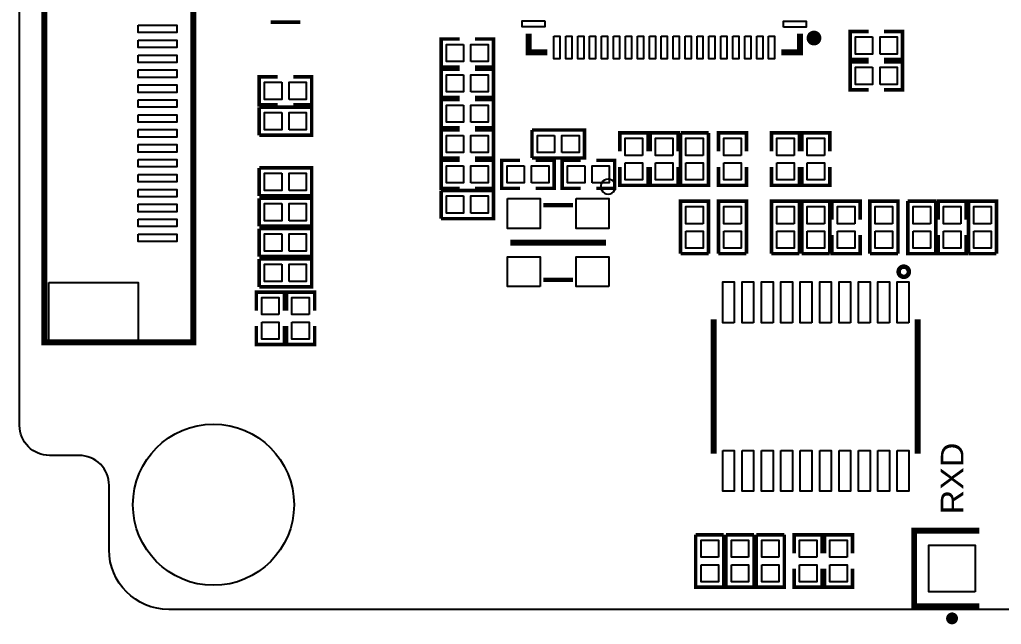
# Model space of a CAD drawing. Extents: x 52.3 to 120.3, y -19.9 to 25.6.
# Drawn here: x 52.3 to 85.22, y -19.9 to 0.36 of the extents above; entities that cross this region are included whole.
import ezdxf

# ---------------------------------------------------------------- set-up
doc = ezdxf.new("R2010")
doc.units = 0
for name, color, linetype in [('OUTLINE', 7, 'CONTINUOUS'), ('SILKSCREEN_TOP', 7, 'CONTINUOUS'), ('SOLDERMASK_BOTTOM', 94, 'CONTINUOUS'), ('SOLDERMASK_TOP', 94, 'CONTINUOUS')]:
    doc.layers.add(name, color=color, linetype=linetype)

msp = doc.modelspace()

# ---------------------------------------------------------------- linework, layer by layer
at = {"layer": 'OUTLINE'}
msp.add_lwpolyline([(52.30114, 19.4564, -0.414475), (53.3019, 20.45716), (54.30012, 20.45716, 0.41415), (55.30088, 21.45538), (55.30088, 23.61438, -0.414271), (57.29986, 25.6159), (118.3005, 25.6159, -0.414245), (120.29948, 23.61438), (120.29948, 21.10486), (120.29948, -17.40408, -0.414015), (118.3005, -19.40306), (116.79936, -19.40306), (57.29986, -19.40306, -0.414042), (55.30088, -17.40408), (55.30088, -15.24508, 0.414608), (54.30012, -14.24432), (53.3019, -14.24432, -0.414761), (52.30114, -13.24356)], format="xyb", close=True, dxfattribs=at)
at = {"layer": 'SILKSCREEN_TOP'}
for points, const_width in [([(53.12664, 16.04518), (58.12536, 16.04518), (58.12536, -10.45464), (53.12664, -10.45464), (53.12664, 16.04518)], 0.20066), ([(60.71362, 0.27432), (61.71438, 0.27432)], 0.127), ([(80.76692, -0.9779), (80.14716, -0.9779), (80.14716, -0.0381), (80.76692, -0.0381)], 0.11938), ([(81.28508, -0.9779), (81.90484, -0.9779), (81.90484, -0.0381), (81.28508, -0.0381)], 0.11938), ([(67.05092, -0.2921), (66.43116, -0.2921), (66.43116, -1.2319), (67.05092, -1.2319)], 0.11938), ([(67.56908, -0.2921), (68.18884, -0.2921), (68.18884, -1.2319), (67.56908, -1.2319)], 0.11938), ([(69.36486, -0.11176), (69.36486, -0.73914), (69.99224, -0.73914)], 0.20066), ([(78.46314, -0.11176), (78.46314, -0.73914), (77.83576, -0.73914)], 0.20066), ([(67.05092, -1.3081), (66.43116, -1.3081), (66.43116, -2.2479), (67.05092, -2.2479)], 0.11938), ([(67.56908, -1.3081), (68.18884, -1.3081), (68.18884, -2.2479), (67.56908, -2.2479)], 0.11938), ([(80.76692, -1.9939), (80.14716, -1.9939), (80.14716, -1.0541), (80.76692, -1.0541)], 0.11938), ([(81.28508, -1.9939), (81.90484, -1.9939), (81.90484, -1.0541), (81.28508, -1.0541)], 0.11938), ([(60.95492, -2.5019), (60.33516, -2.5019), (60.33516, -1.5621), (60.95492, -1.5621)], 0.11938), ([(61.47308, -2.5019), (62.09284, -2.5019), (62.09284, -1.5621), (61.47308, -1.5621)], 0.11938), ([(67.05092, -2.3241), (66.43116, -2.3241), (66.43116, -3.2639), (67.05092, -3.2639)], 0.11938), ([(67.56908, -2.3241), (68.18884, -2.3241), (68.18884, -3.2639), (67.56908, -3.2639)], 0.11938), ([(60.33516, -2.5781), (60.33516, -3.5179)], 0.11938), ([(60.33516, -2.5781), (62.09284, -2.5781), (62.09284, -3.5179), (60.33516, -3.5179)], 0.11938), ([(67.05092, -3.3401), (66.43116, -3.3401), (66.43116, -4.2799), (67.05092, -4.2799)], 0.11938), ([(67.56908, -3.3401), (68.18884, -3.3401), (68.18884, -4.2799), (67.56908, -4.2799)], 0.11938), ([(69.47916, -3.3401), (69.47916, -4.2799)], 0.11938), ([(69.47916, -3.3401), (71.23684, -3.3401), (71.23684, -4.2799), (69.47916, -4.2799)], 0.11938), ([(72.4281, -4.05892), (72.4281, -3.43916), (73.3679, -3.43916), (73.3679, -4.05892)], 0.11938), ([(73.4441, -4.05892), (73.4441, -3.43916), (74.3839, -3.43916), (74.3839, -4.05892)], 0.11938), ([(75.3999, -3.43916), (74.4601, -3.43916)], 0.11938), ([(75.3999, -3.43916), (75.3999, -5.19684), (74.4601, -5.19684), (74.4601, -3.43916)], 0.11938), ([(75.7301, -4.05892), (75.7301, -3.43916), (76.6699, -3.43916), (76.6699, -4.05892)], 0.11938), ([(77.5081, -4.05892), (77.5081, -3.43916), (78.4479, -3.43916), (78.4479, -4.05892)], 0.11938), ([(78.5241, -4.05892), (78.5241, -3.43916), (79.4639, -3.43916), (79.4639, -4.05892)], 0.11938), ([(60.33516, -4.6101), (60.33516, -5.5499)], 0.11938), ([(60.33516, -4.6101), (62.09284, -4.6101), (62.09284, -5.5499), (60.33516, -5.5499)], 0.11938), ([(67.05092, -4.3561), (66.43116, -4.3561), (66.43116, -5.2959), (67.05092, -5.2959)], 0.11938), ([(67.56908, -4.3561), (68.18884, -4.3561), (68.18884, -5.2959), (67.56908, -5.2959)], 0.11938), ([(69.08292, -4.3561), (68.46316, -4.3561), (68.46316, -5.2959), (69.08292, -5.2959)], 0.11938), ([(69.60108, -4.3561), (70.22084, -4.3561), (70.22084, -5.2959), (69.60108, -5.2959)], 0.11938), ([(71.11492, -5.2959), (70.49516, -5.2959), (70.49516, -4.3561), (71.11492, -4.3561)], 0.11938), ([(71.63308, -5.2959), (72.25284, -5.2959), (72.25284, -4.3561), (71.63308, -4.3561)], 0.11938), ([(72.4281, -4.57708), (72.4281, -5.19684), (73.3679, -5.19684), (73.3679, -4.57708)], 0.11938), ([(73.4441, -4.57708), (73.4441, -5.19684), (74.3839, -5.19684), (74.3839, -4.57708)], 0.11938), ([(75.7301, -4.57708), (75.7301, -5.19684), (76.6699, -5.19684), (76.6699, -4.57708)], 0.11938), ([(77.5081, -4.57708), (77.5081, -5.19684), (78.4479, -5.19684), (78.4479, -4.57708)], 0.11938), ([(78.5241, -4.57708), (78.5241, -5.19684), (79.4639, -5.19684), (79.4639, -4.57708)], 0.11938), ([(60.33516, -5.6261), (60.33516, -6.5659)], 0.11938), ([(60.33516, -5.6261), (62.09284, -5.6261), (62.09284, -6.5659), (60.33516, -6.5659)], 0.11938), ([(66.43116, -5.3721), (66.43116, -6.3119)], 0.11938), ([(66.43116, -5.3721), (68.18884, -5.3721), (68.18884, -6.3119), (66.43116, -6.3119)], 0.11938), ([(70.85838, -5.86232), (69.85762, -5.86232)], 0.14986), ([(74.4601, -7.48284), (74.4601, -5.72516), (75.3999, -5.72516), (75.3999, -7.48284)], 0.11938), ([(75.7301, -7.48284), (75.7301, -5.72516), (76.6699, -5.72516), (76.6699, -7.48284)], 0.11938), ([(77.5081, -7.48284), (77.5081, -5.72516), (78.4479, -5.72516), (78.4479, -7.48284)], 0.11938), ([(78.5241, -7.48284), (78.5241, -5.72516), (79.4639, -5.72516), (79.4639, -7.48284)], 0.11938), ([(80.4799, -6.34492), (80.4799, -5.72516), (79.5401, -5.72516), (79.5401, -6.34492)], 0.11938), ([(80.8101, -7.48284), (80.8101, -5.72516), (81.7499, -5.72516), (81.7499, -7.48284)], 0.11938), ([(83.0199, -5.72516), (82.0801, -5.72516)], 0.11938), ([(83.0199, -5.72516), (83.0199, -7.48284), (82.0801, -7.48284), (82.0801, -5.72516)], 0.11938), ([(84.0359, -6.34492), (84.0359, -5.72516), (83.0961, -5.72516), (83.0961, -6.34492)], 0.11938), ([(84.1121, -7.48284), (84.1121, -5.72516), (85.0519, -5.72516), (85.0519, -7.48284)], 0.11938), ([(60.33516, -6.6421), (60.33516, -7.5819)], 0.11938), ([(60.33516, -6.6421), (62.09284, -6.6421), (62.09284, -7.5819), (60.33516, -7.5819)], 0.11938), ([(80.4799, -6.86308), (80.4799, -7.48284), (79.5401, -7.48284), (79.5401, -6.86308)], 0.11938), ([(84.0359, -6.86308), (84.0359, -7.48284), (83.0961, -7.48284), (83.0961, -6.86308)], 0.11938), ([(68.7578, -7.112), (71.9582, -7.112)], 0.20066), ([(74.4601, -7.48284), (75.3999, -7.48284)], 0.11938), ([(75.7301, -7.48284), (76.6699, -7.48284)], 0.11938), ([(77.5081, -7.48284), (78.4479, -7.48284)], 0.11938), ([(78.5241, -7.48284), (79.4639, -7.48284)], 0.11938), ([(80.8101, -7.48284), (81.7499, -7.48284)], 0.11938), ([(84.1121, -7.48284), (85.0519, -7.48284)], 0.11938), ([(60.33516, -7.6581), (60.33516, -8.5979)], 0.11938), ([(60.33516, -7.6581), (62.09284, -7.6581), (62.09284, -8.5979), (60.33516, -8.5979)], 0.11938), ([(70.85838, -8.36168), (69.85762, -8.36168)], 0.14986), ([(60.2361, -9.39292), (60.2361, -8.77316), (61.1759, -8.77316), (61.1759, -9.39292)], 0.11938), ([(61.2521, -9.39292), (61.2521, -8.77316), (62.1919, -8.77316), (62.1919, -9.39292)], 0.11938), ([(60.2361, -9.91108), (60.2361, -10.53084), (61.1759, -10.53084), (61.1759, -9.91108)], 0.11938), ([(61.2521, -9.91108), (61.2521, -10.53084), (62.1919, -10.53084), (62.1919, -9.91108)], 0.11938), ([(75.57516, -9.68756), (75.57516, -14.18844)], 0.20066), ([(82.41284, -9.68756), (82.41284, -14.18844)], 0.20066), ([(84.47278, -19.304), (82.29346, -19.304), (82.29346, -16.764), (84.47278, -16.764)], 0.20066), ([(75.9079, -16.90116), (74.9681, -16.90116)], 0.11938), ([(75.9079, -16.90116), (75.9079, -18.65884), (74.9681, -18.65884), (74.9681, -16.90116)], 0.11938), ([(76.9239, -16.90116), (75.9841, -16.90116)], 0.11938), ([(76.9239, -16.90116), (76.9239, -18.65884), (75.9841, -18.65884), (75.9841, -16.90116)], 0.11938), ([(77.9399, -16.90116), (77.0001, -16.90116)], 0.11938), ([(77.9399, -16.90116), (77.9399, -18.65884), (77.0001, -18.65884), (77.0001, -16.90116)], 0.11938), ([(78.2701, -17.52092), (78.2701, -16.90116), (79.2099, -16.90116), (79.2099, -17.52092)], 0.11938), ([(79.2861, -17.52092), (79.2861, -16.90116), (80.2259, -16.90116), (80.2259, -17.52092)], 0.11938), ([(78.2701, -18.03908), (78.2701, -18.65884), (79.2099, -18.65884), (79.2099, -18.03908)], 0.11938), ([(79.2861, -18.03908), (79.2861, -18.65884), (80.2259, -18.65884), (80.2259, -18.03908)], 0.11938)]:
    msp.add_lwpolyline(points, dxfattribs=dict(at, const_width=const_width))
for points, const_width in [([(79.0575, -0.26162, 1.005046), (78.81112, -0.26162, 0.99498), (79.0575, -0.26162)], 0.24892), ([(82.11566, -8.0899, 0.999417), (81.77276, -8.0899, 1.000583), (82.11566, -8.0899)], 0.14986), ([(83.66252, -19.70278, 1.000505), (83.4644, -19.70532, 0.999495), (83.66252, -19.70278)], 0.20066)]:
    msp.add_lwpolyline(points, format="xyb", dxfattribs=dict(at, const_width=const_width))
msp.add_lwpolyline([(72.28332, -5.23748, 1), (71.78268, -5.23652, 1)], format="xyb", close=True, dxfattribs=at)
at = {"layer": 'SOLDERMASK_BOTTOM'}
msp.add_lwpolyline([(84.34324, -18.81378), (82.78368, -18.81378), (82.78368, -17.25422), (84.34324, -17.25422)], close=True, dxfattribs=at)
msp.add_circle((58.801, -15.89532), 2.70002, dxfattribs=at)
at = {"layer": 'SOLDERMASK_TOP'}
for points in [[(56.27624, 0.17018), (57.57672, 0.17018), (57.57672, -0.07874), (56.27624, -0.07874)], [(69.90969, 0.31115), (69.90969, 0.11049), (69.15023, 0.11049), (69.15023, 0.31115)], [(77.91704, 0.10922), (77.91704, 0.30988), (78.6765, 0.30988), (78.6765, 0.10922)], [(70.21449, -0.19431), (70.41515, -0.19431), (70.41515, -0.95377), (70.21449, -0.95377)], [(70.61327, -0.19431), (70.81393, -0.19431), (70.81393, -0.95377), (70.61327, -0.95377)], [(71.01459, -0.19431), (71.21525, -0.19431), (71.21525, -0.95377), (71.01459, -0.95377)], [(71.41337, -0.19431), (71.61403, -0.19431), (71.61403, -0.95377), (71.41337, -0.95377)], [(71.81469, -0.19431), (72.01535, -0.19431), (72.01535, -0.95377), (71.81469, -0.95377)], [(72.21347, -0.19431), (72.41413, -0.19431), (72.41413, -0.95377), (72.21347, -0.95377)], [(72.61479, -0.19431), (72.81545, -0.19431), (72.81545, -0.95377), (72.61479, -0.95377)], [(73.01357, -0.19431), (73.21423, -0.19431), (73.21423, -0.95377), (73.01357, -0.95377)], [(73.41489, -0.19431), (73.61555, -0.19431), (73.61555, -0.95377), (73.41489, -0.95377)], [(73.81367, -0.19431), (74.01433, -0.19431), (74.01433, -0.95377), (73.81367, -0.95377)], [(74.21245, -0.19431), (74.41311, -0.19431), (74.41311, -0.95377), (74.21245, -0.95377)], [(74.61377, -0.19431), (74.81443, -0.19431), (74.81443, -0.95377), (74.61377, -0.95377)], [(75.01255, -0.19431), (75.21321, -0.19431), (75.21321, -0.95377), (75.01255, -0.95377)], [(75.41387, -0.19431), (75.61453, -0.19431), (75.61453, -0.95377), (75.41387, -0.95377)], [(75.81265, -0.19431), (76.01331, -0.19431), (76.01331, -0.95377), (75.81265, -0.95377)], [(76.21397, -0.19431), (76.41463, -0.19431), (76.41463, -0.95377), (76.21397, -0.95377)], [(76.61275, -0.19431), (76.81341, -0.19431), (76.81341, -0.95377), (76.61275, -0.95377)], [(77.01407, -0.19431), (77.21473, -0.19431), (77.21473, -0.95377), (77.01407, -0.95377)], [(77.41285, -0.19431), (77.61351, -0.19431), (77.61351, -0.95377), (77.41285, -0.95377)], [(80.90154, -0.21844), (80.90154, -0.79756), (80.3275, -0.79756), (80.3275, -0.21844)], [(81.15046, -0.79756), (81.15046, -0.21844), (81.7245, -0.21844), (81.7245, -0.79756)], [(56.27624, -0.3302), (57.57672, -0.3302), (57.57672, -0.57912), (56.27624, -0.57912)], [(67.18554, -0.47244), (67.18554, -1.05156), (66.6115, -1.05156), (66.6115, -0.47244)], [(67.43446, -1.05156), (67.43446, -0.47244), (68.0085, -0.47244), (68.0085, -1.05156)], [(56.27624, -0.83058), (57.57672, -0.83058), (57.57672, -1.0795), (56.27624, -1.0795)], [(80.90154, -1.23444), (80.90154, -1.81356), (80.3275, -1.81356), (80.3275, -1.23444)], [(81.15046, -1.81356), (81.15046, -1.23444), (81.7245, -1.23444), (81.7245, -1.81356)], [(56.27624, -1.33096), (57.57672, -1.33096), (57.57672, -1.57988), (56.27624, -1.57988)], [(67.18554, -1.48844), (67.18554, -2.06756), (66.6115, -2.06756), (66.6115, -1.48844)], [(67.43446, -2.06756), (67.43446, -1.48844), (68.0085, -1.48844), (68.0085, -2.06756)], [(56.27624, -1.83134), (57.57672, -1.83134), (57.57672, -2.08026), (56.27624, -2.08026)], [(61.08954, -1.74244), (61.08954, -2.32156), (60.5155, -2.32156), (60.5155, -1.74244)], [(61.33846, -2.32156), (61.33846, -1.74244), (61.9125, -1.74244), (61.9125, -2.32156)], [(56.27624, -2.33172), (57.57672, -2.33172), (57.57672, -2.58064), (56.27624, -2.58064)], [(67.18554, -2.50444), (67.18554, -3.08356), (66.6115, -3.08356), (66.6115, -2.50444)], [(67.43446, -3.08356), (67.43446, -2.50444), (68.0085, -2.50444), (68.0085, -3.08356)], [(56.27624, -2.82956), (57.57672, -2.82956), (57.57672, -3.07848), (56.27624, -3.07848)], [(61.08954, -2.75844), (61.08954, -3.33756), (60.5155, -3.33756), (60.5155, -2.75844)], [(61.33846, -3.33756), (61.33846, -2.75844), (61.9125, -2.75844), (61.9125, -3.33756)], [(56.27624, -3.32994), (57.57672, -3.32994), (57.57672, -3.57886), (56.27624, -3.57886)], [(67.18554, -3.52044), (67.18554, -4.09956), (66.6115, -4.09956), (66.6115, -3.52044)], [(67.43446, -4.09956), (67.43446, -3.52044), (68.0085, -3.52044), (68.0085, -4.09956)], [(70.23354, -3.52044), (70.23354, -4.09956), (69.6595, -4.09956), (69.6595, -3.52044)], [(70.48246, -4.09956), (70.48246, -3.52044), (71.0565, -3.52044), (71.0565, -4.09956)], [(73.18756, -4.19354), (72.60844, -4.19354), (72.60844, -3.6195), (73.18756, -3.6195)], [(74.20356, -4.19354), (73.62444, -4.19354), (73.62444, -3.6195), (74.20356, -3.6195)], [(75.21956, -4.19354), (74.64044, -4.19354), (74.64044, -3.6195), (75.21956, -3.6195)], [(76.48956, -4.19354), (75.91044, -4.19354), (75.91044, -3.6195), (76.48956, -3.6195)], [(78.26756, -4.19354), (77.68844, -4.19354), (77.68844, -3.6195), (78.26756, -3.6195)], [(79.28356, -4.19354), (78.70444, -4.19354), (78.70444, -3.6195), (79.28356, -3.6195)], [(56.27624, -3.83032), (57.57672, -3.83032), (57.57672, -4.07924), (56.27624, -4.07924)], [(56.27624, -4.3307), (57.57672, -4.3307), (57.57672, -4.57962), (56.27624, -4.57962)], [(67.18554, -4.53644), (67.18554, -5.11556), (66.6115, -5.11556), (66.6115, -4.53644)], [(67.43446, -5.11556), (67.43446, -4.53644), (68.0085, -4.53644), (68.0085, -5.11556)], [(69.21754, -4.53644), (69.21754, -5.11556), (68.6435, -5.11556), (68.6435, -4.53644)], [(69.46646, -5.11556), (69.46646, -4.53644), (70.0405, -4.53644), (70.0405, -5.11556)], [(71.24954, -4.53644), (71.24954, -5.11556), (70.6755, -5.11556), (70.6755, -4.53644)], [(71.49846, -5.11556), (71.49846, -4.53644), (72.0725, -4.53644), (72.0725, -5.11556)], [(72.60844, -4.44246), (73.18756, -4.44246), (73.18756, -5.0165), (72.60844, -5.0165)], [(73.62444, -4.44246), (74.20356, -4.44246), (74.20356, -5.0165), (73.62444, -5.0165)], [(74.64044, -4.44246), (75.21956, -4.44246), (75.21956, -5.0165), (74.64044, -5.0165)], [(75.91044, -4.44246), (76.48956, -4.44246), (76.48956, -5.0165), (75.91044, -5.0165)], [(77.68844, -4.44246), (78.26756, -4.44246), (78.26756, -5.0165), (77.68844, -5.0165)], [(78.70444, -4.44246), (79.28356, -4.44246), (79.28356, -5.0165), (78.70444, -5.0165)], [(56.27624, -4.83108), (57.57672, -4.83108), (57.57672, -5.08), (56.27624, -5.08)], [(61.08954, -4.79044), (61.08954, -5.36956), (60.5155, -5.36956), (60.5155, -4.79044)], [(61.33846, -5.36956), (61.33846, -4.79044), (61.9125, -4.79044), (61.9125, -5.36956)], [(56.27624, -5.33146), (57.57672, -5.33146), (57.57672, -5.58038), (56.27624, -5.58038)], [(67.18554, -5.55244), (67.18554, -6.13156), (66.6115, -6.13156), (66.6115, -5.55244)], [(67.43446, -6.13156), (67.43446, -5.55244), (68.0085, -5.55244), (68.0085, -6.13156)], [(56.27624, -5.8293), (57.57672, -5.8293), (57.57672, -6.07822), (56.27624, -6.07822)], [(61.08954, -5.80644), (61.08954, -6.38556), (60.5155, -6.38556), (60.5155, -5.80644)], [(61.33846, -6.38556), (61.33846, -5.80644), (61.9125, -5.80644), (61.9125, -6.38556)], [(68.65747, -5.63626), (69.75729, -5.63626), (69.75729, -6.63702), (68.65747, -6.63702)], [(70.95871, -5.63626), (72.05853, -5.63626), (72.05853, -6.63702), (70.95871, -6.63702)], [(75.21956, -6.47954), (74.64044, -6.47954), (74.64044, -5.9055), (75.21956, -5.9055)], [(76.48956, -6.47954), (75.91044, -6.47954), (75.91044, -5.9055), (76.48956, -5.9055)], [(78.26756, -6.47954), (77.68844, -6.47954), (77.68844, -5.9055), (78.26756, -5.9055)], [(79.28356, -6.47954), (78.70444, -6.47954), (78.70444, -5.9055), (79.28356, -5.9055)], [(80.29956, -6.47954), (79.72044, -6.47954), (79.72044, -5.9055), (80.29956, -5.9055)], [(81.56956, -6.47954), (80.99044, -6.47954), (80.99044, -5.9055), (81.56956, -5.9055)], [(82.83956, -6.47954), (82.26044, -6.47954), (82.26044, -5.9055), (82.83956, -5.9055)], [(83.85556, -6.47954), (83.27644, -6.47954), (83.27644, -5.9055), (83.85556, -5.9055)], [(84.87156, -6.47954), (84.29244, -6.47954), (84.29244, -5.9055), (84.87156, -5.9055)], [(56.27624, -6.32968), (57.57672, -6.32968), (57.57672, -6.5786), (56.27624, -6.5786)], [(56.27624, -6.83006), (57.57672, -6.83006), (57.57672, -7.07898), (56.27624, -7.07898)], [(61.08954, -6.82244), (61.08954, -7.40156), (60.5155, -7.40156), (60.5155, -6.82244)], [(61.33846, -7.40156), (61.33846, -6.82244), (61.9125, -6.82244), (61.9125, -7.40156)], [(74.64044, -6.72846), (75.21956, -6.72846), (75.21956, -7.3025), (74.64044, -7.3025)], [(75.91044, -6.72846), (76.48956, -6.72846), (76.48956, -7.3025), (75.91044, -7.3025)], [(77.68844, -6.72846), (78.26756, -6.72846), (78.26756, -7.3025), (77.68844, -7.3025)], [(78.70444, -6.72846), (79.28356, -6.72846), (79.28356, -7.3025), (78.70444, -7.3025)], [(79.72044, -6.72846), (80.29956, -6.72846), (80.29956, -7.3025), (79.72044, -7.3025)], [(80.99044, -6.72846), (81.56956, -6.72846), (81.56956, -7.3025), (80.99044, -7.3025)], [(82.26044, -6.72846), (82.83956, -6.72846), (82.83956, -7.3025), (82.26044, -7.3025)], [(83.27644, -6.72846), (83.85556, -6.72846), (83.85556, -7.3025), (83.27644, -7.3025)], [(84.29244, -6.72846), (84.87156, -6.72846), (84.87156, -7.3025), (84.29244, -7.3025)], [(61.08954, -7.83844), (61.08954, -8.41756), (60.5155, -8.41756), (60.5155, -7.83844)], [(61.33846, -8.41756), (61.33846, -7.83844), (61.9125, -7.83844), (61.9125, -8.41756)], [(69.75729, -8.58774), (68.65747, -8.58774), (68.65747, -7.58698), (69.75729, -7.58698)], [(72.05853, -8.58774), (70.95871, -8.58774), (70.95871, -7.58698), (72.05853, -7.58698)], [(53.27777, -8.45439), (56.27751, -8.45439), (56.27751, -10.45337), (53.27777, -10.45337)], [(76.26096, -9.80186), (75.87488, -9.80186), (75.87488, -8.43026), (76.26096, -8.43026)], [(76.9112, -9.80186), (76.52512, -9.80186), (76.52512, -8.43026), (76.9112, -8.43026)], [(77.56144, -9.80186), (77.17536, -9.80186), (77.17536, -8.43026), (77.56144, -8.43026)], [(78.21168, -9.80186), (77.8256, -9.80186), (77.8256, -8.43026), (78.21168, -8.43026)], [(78.86192, -9.80186), (78.47584, -9.80186), (78.47584, -8.43026), (78.86192, -8.43026)], [(79.51216, -9.80186), (79.12608, -9.80186), (79.12608, -8.43026), (79.51216, -8.43026)], [(80.1624, -9.80186), (79.77632, -9.80186), (79.77632, -8.43026), (80.1624, -8.43026)], [(80.81264, -9.80186), (80.42656, -9.80186), (80.42656, -8.43026), (80.81264, -8.43026)], [(81.46288, -9.80186), (81.0768, -9.80186), (81.0768, -8.43026), (81.46288, -8.43026)], [(82.11312, -9.80186), (81.72704, -9.80186), (81.72704, -8.43026), (82.11312, -8.43026)], [(60.99556, -9.52754), (60.41644, -9.52754), (60.41644, -8.9535), (60.99556, -8.9535)], [(62.01156, -9.52754), (61.43244, -9.52754), (61.43244, -8.9535), (62.01156, -8.9535)], [(60.41644, -9.77646), (60.99556, -9.77646), (60.99556, -10.3505), (60.41644, -10.3505)], [(61.43244, -9.77646), (62.01156, -9.77646), (62.01156, -10.3505), (61.43244, -10.3505)], [(75.87488, -14.07414), (76.26096, -14.07414), (76.26096, -15.44574), (75.87488, -15.44574)], [(76.52512, -14.07414), (76.9112, -14.07414), (76.9112, -15.44574), (76.52512, -15.44574)], [(77.17536, -14.07414), (77.56144, -14.07414), (77.56144, -15.44574), (77.17536, -15.44574)], [(77.8256, -14.07414), (78.21168, -14.07414), (78.21168, -15.44574), (77.8256, -15.44574)], [(78.47584, -14.07414), (78.86192, -14.07414), (78.86192, -15.44574), (78.47584, -15.44574)], [(79.12608, -14.07414), (79.51216, -14.07414), (79.51216, -15.44574), (79.12608, -15.44574)], [(79.77632, -14.07414), (80.1624, -14.07414), (80.1624, -15.44574), (79.77632, -15.44574)], [(80.42656, -14.07414), (80.81264, -14.07414), (80.81264, -15.44574), (80.42656, -15.44574)], [(81.0768, -14.07414), (81.46288, -14.07414), (81.46288, -15.44574), (81.0768, -15.44574)], [(81.72704, -14.07414), (82.11312, -14.07414), (82.11312, -15.44574), (81.72704, -15.44574)], [(75.72756, -17.65554), (75.14844, -17.65554), (75.14844, -17.0815), (75.72756, -17.0815)], [(76.74356, -17.65554), (76.16444, -17.65554), (76.16444, -17.0815), (76.74356, -17.0815)], [(77.75956, -17.65554), (77.18044, -17.65554), (77.18044, -17.0815), (77.75956, -17.0815)], [(79.02956, -17.65554), (78.45044, -17.65554), (78.45044, -17.0815), (79.02956, -17.0815)], [(80.04556, -17.65554), (79.46644, -17.65554), (79.46644, -17.0815), (80.04556, -17.0815)], [(84.34324, -18.81378), (82.78368, -18.81378), (82.78368, -17.25422), (84.34324, -17.25422)], [(75.14844, -17.90446), (75.72756, -17.90446), (75.72756, -18.4785), (75.14844, -18.4785)], [(76.16444, -17.90446), (76.74356, -17.90446), (76.74356, -18.4785), (76.16444, -18.4785)], [(77.18044, -17.90446), (77.75956, -17.90446), (77.75956, -18.4785), (77.18044, -18.4785)], [(78.45044, -17.90446), (79.02956, -17.90446), (79.02956, -18.4785), (78.45044, -18.4785)], [(79.46644, -17.90446), (80.04556, -17.90446), (80.04556, -18.4785), (79.46644, -18.4785)]]:
    msp.add_lwpolyline(points, close=True, dxfattribs=at)
msp.add_circle((58.801, -15.89532), 2.70002, dxfattribs=at)

# ---------------------------------------------------------------- texts
at = {"layer": 'SILKSCREEN_TOP', "width": 1.116667}
msp.add_text('RXD', height=0.762, rotation=90, dxfattribs=at).set_placement((83.947, -16.2179))

doc.saveas('drawing.dxf')
